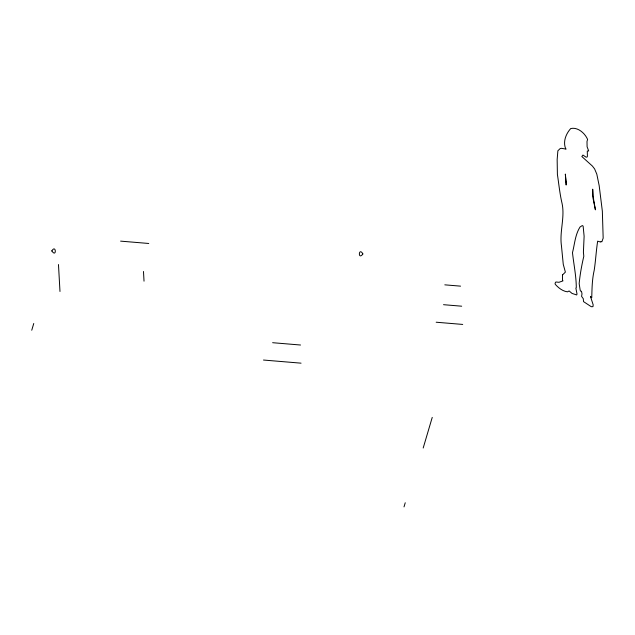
<?xml version="1.0" encoding="UTF-8"?>
<svg xmlns="http://www.w3.org/2000/svg" width="635" height="635" viewBox="0 0 635 635"><rect width="100%" height="100%" fill="white"/><g stroke="black" fill="none" stroke-linecap="round" stroke-linejoin="round"><path stroke-width="0.95" d="M51.792 250.968C56.11 243.705 56.817 258.389 51.792 250.873M362.871 254.024C357.791 260.739 358.616 246.61 362.879 253.865M31.75 330.232L33.75 323.485M404.011 506.897L405.233 502.769M423.188 448.024L432.237 417.401M120.602 241.133L148.757 243.475M444.81 284.837L460.565 286.147M443.516 304.689L461.685 306.197M436.166 322.223L462.709 324.429M272.629 342.702L300.53 345.019M263.493 360.037L301.046 363.164M143.486 271.478L144.026 281.162M58.476 264.533L59.984 291.473M566.166 182.253L566.142 185.039L565.333 174.061L566.166 182.253M562.523 274.955L562.475 280.226L563.007 280.86L558.99 282.289L555.871 281.988L555.069 283.242L555.268 284.345C558.475 287.893 562.618 291.219 567.492 291.838L569.119 290.949L572.032 293.418L576.691 294.95L577.024 294.045L575.842 288.02L576.294 287.695C576.247 276.027 573.746 264.358 572.484 252.651C574.699 244.03 575.119 234.839 580.041 226.997L582.303 225.552L583.128 226.092L584.121 236.252L583.406 252.174L583.819 256.215C581.739 265.152 580.041 274.296 579.16 283.631L580.207 290.266L580.676 291.219L581.477 291.227L582.009 293.854L581.581 296.347L583.263 298.656L583.541 301.617L591.264 306.705L592.947 306.665L593.177 304.856L590.486 296.458L591.749 297.767C592.003 288.671 592.09 279.495 594.201 270.296C595.678 260.667 596.154 250.896 597.654 241.165L600.71 242.07L600.893 241.522L601.869 241.76L603.171 238.133L602.345 211.177L599.17 185.595L596.797 174.109L594.598 168.902L592.415 166.076L581.85 156.535L582.946 155.059L585.954 157.107L587.002 157.123L587.415 156.313L587.288 151.027L588.693 150.963L587.105 146.82L586.994 141.51L587.597 139.422C585.01 133.302 577.802 126.825 570.714 128.556C565.968 133.818 562.824 141.613 565.618 148.582L566.126 149.098L561.356 148.304L560.126 148.606L557.871 150.789L557.157 159.583L557.395 174.403C558.856 183.88 559.784 193.945 562.086 203.541C565.047 217.527 559.348 231.838 561.475 246.015L563.253 264.287L565.38 272.129L562.523 274.955M592.701 189.278L592.558 196.009L595.416 209.844L593.661 199.803L592.701 189.278"/></g></svg>
